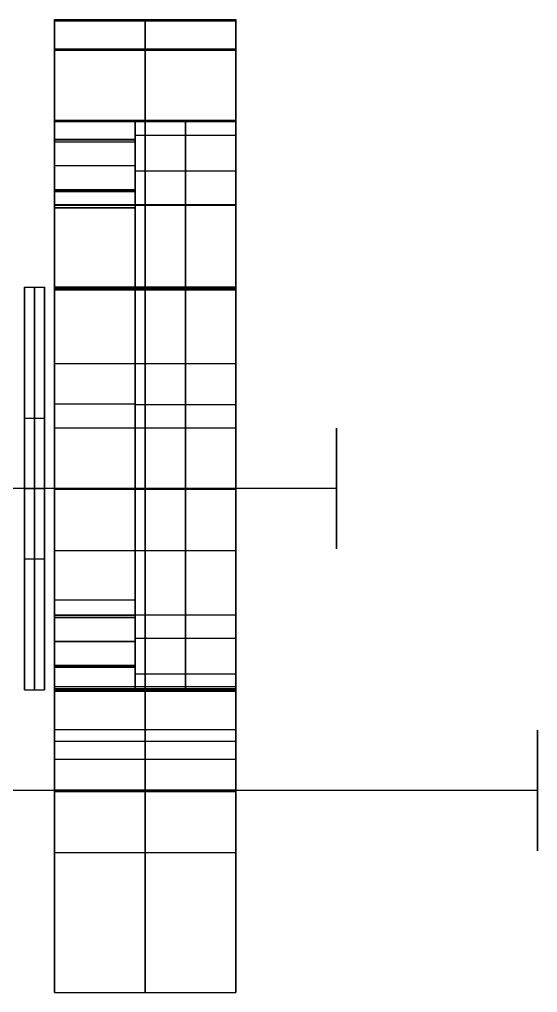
# Model space of a CAD drawing. Header units: millimetres. Extents: x -85 to 1059, y -155 to 155.
# Drawn here: x 1007.5 to 1059, y -50.1 to 46.6 of the extents above; entities that cross this region are included whole.
import ezdxf

# ---------------------------------------------------------------- set-up
doc = ezdxf.new("R2010")
doc.units = ezdxf.units.MM
doc.header["$MEASUREMENT"] = 0
doc.layers.add('Default', color=7, linetype='Continuous', true_color=0x000000)

msp = doc.modelspace()

# ---------------------------------------------------------------- linework, layer by layer
at = {"layer": 'Default'}
for p, q in [((1011, 46.54, 164.935), (1011, 27.904, 164.935)), ((1029, 46.54, 164.935), (1029, 36.565, 164.935)), ((1019, 27.903, 163.681), (1019, 36.565, 163.681)), ((1008, 20), (1008, 7)), ((1010, 20), (1010, 7)), ((1019, 8.343, 130.52), (1019, 8.343, 139.129)), ((1019, 8.343, 188.128), (1019, 8.343, 196.842)), ((1008, 0, -20), (1008, 0, -7)), ((1008, 0, 7), (1008, 0, 20)), ((1010, 0, -20), (1010, 0, -7)), ((1010, 0, 7), (1010, 0, 20)), ((1011, -1.739, 349.918), (1011, -1.739, 343.264)), ((1011, -1.739, 318.485), (1011, -1.739, 185.273)), ((1011, -1.739, 141.984), (1011, -1.739, 5.743)), ((1011, -1.739, -5.994), (1011, -1.739, -20.057)), ((1029, -1.739, 349.918), (1029, -1.739, 343.264)), ((1029, -1.739, 318.485), (1029, -1.739, 196.842)), ((1029, -1.739, 130.52), (1029, -1.739, 5.743)), ((1029, -1.739, -5.994), (1029, -1.739, -20.057)), ((1008, -7), (1008, -20)), ((1010, -7), (1010, -20)), ((1011, -11.06, 164.935), (1011, -30.042, 164.935)), ((1019, -19.879, 163.681), (1019, -11.06, 163.681)), ((1029, -19.879, 164.935), (1029, -30.042, 164.935))]:
    msp.add_line(p, q, dxfattribs=at)
for points, degree in [([(1011, 36.603, 120.243), (1011, 42.126, 120.243), (1011, 46.604, 124.721), (1011, 46.604, 130.243)], 3), ([(1011, 46.604, 130.243), (1020, 46.604, 130.243), (1029, 46.604, 130.243)], 2), ([(1011, 46.604, 130.243), (1011, 46.563, 152.451), (1011, 46.522, 174.658), (1011, 46.481, 196.865)], 3), ([(1011, 46.542, 163.554), (1020, 46.542, 163.554), (1029, 46.542, 163.554)], 2), ([(1011, 46.481, 196.865), (1020, 46.481, 196.865), (1029, 46.481, 196.865)], 2), ([(1011, 46.481, 196.865), (1011, 46.481, 202.388), (1011, 42.004, 206.867), (1011, 36.481, 206.867)], 3), ([(1020, 36.603, 120.243), (1020, 42.126, 120.243), (1020, 46.604, 124.721), (1020, 46.604, 130.243)], 3), ([(1020, 46.604, 130.243), (1020, 46.563, 152.451), (1020, 46.522, 174.658), (1020, 46.481, 196.865)], 3), ([(1020, 46.481, 196.865), (1020, 46.481, 202.388), (1020, 42.004, 206.867), (1020, 36.481, 206.867)], 3), ([(1029, 36.603, 120.243), (1029, 42.126, 120.243), (1029, 46.604, 124.721), (1029, 46.604, 130.243)], 3), ([(1029, 46.604, 130.243), (1029, 46.563, 152.451), (1029, 46.522, 174.658), (1029, 46.481, 196.865)], 3), ([(1029, 46.481, 196.865), (1029, 46.481, 202.388), (1029, 42.004, 206.867), (1029, 36.481, 206.867)], 3), ([(1011, 43.675, 123.172), (1020, 43.675, 123.172), (1029, 43.675, 123.172)], 2), ([(1011, 43.552, 203.937), (1020, 43.552, 203.937), (1029, 43.552, 203.937)], 2), ([(1011, 19.724, 120.311), (1011, 25.351, 120.288), (1011, 30.977, 120.266), (1011, 36.603, 120.243)], 3), ([(1011, 36.603, 120.243), (1020, 36.603, 120.243), (1029, 36.603, 120.243)], 2), ([(1011, 36.481, 206.867), (1020, 36.481, 206.867), (1029, 36.481, 206.867)], 2), ([(1011, 36.481, 206.867), (1011, 30.965, 206.871), (1011, 25.448, 206.876), (1011, 19.931, 206.881)], 3), ([(1019, 36.565, 191.842), (1019, 36.565, 194.604), (1019, 34.327, 196.842), (1019, 31.565, 196.842)], 3), ([(1019, 36.565, 191.842), (1024, 36.565, 191.842), (1029, 36.565, 191.842)], 2), ([(1019, 31.565, 130.52), (1019, 34.327, 130.52), (1019, 36.565, 132.758), (1019, 36.565, 135.52)], 3), ([(1019, 36.565, 135.52), (1024, 36.565, 135.52), (1029, 36.565, 135.52)], 2), ([(1019, 36.565, 135.52), (1019, 36.565, 154.294), (1019, 36.565, 173.068), (1019, 36.565, 191.842)], 3), ([(1019, 36.565, 163.681), (1024, 36.565, 163.681), (1029, 36.565, 163.681)], 2), ([(1020, 19.724, 120.311), (1020, 25.351, 120.288), (1020, 30.977, 120.266), (1020, 36.603, 120.243)], 3), ([(1020, 36.481, 206.867), (1020, 30.965, 206.871), (1020, 25.448, 206.876), (1020, 19.931, 206.881)], 3), ([(1024, 36.565, 191.842), (1024, 36.565, 194.604), (1024, 34.327, 196.842), (1024, 31.565, 196.842)], 3), ([(1024, 31.565, 130.52), (1024, 34.327, 130.52), (1024, 36.565, 132.758), (1024, 36.565, 135.52)], 3), ([(1024, 36.565, 135.52), (1024, 36.565, 154.294), (1024, 36.565, 173.068), (1024, 36.565, 191.842)], 3), ([(1029, 19.724, 120.311), (1029, 25.351, 120.288), (1029, 30.977, 120.266), (1029, 36.603, 120.243)], 3), ([(1029, 36.565, 191.842), (1029, 36.565, 194.604), (1029, 34.327, 196.842), (1029, 31.565, 196.842)], 3), ([(1029, 31.565, 130.52), (1029, 34.327, 130.52), (1029, 36.565, 132.758), (1029, 36.565, 135.52)], 3), ([(1029, 36.565, 135.52), (1029, 36.565, 154.294), (1029, 36.565, 173.068), (1029, 36.565, 191.842)], 3), ([(1029, 36.481, 206.867), (1029, 30.965, 206.871), (1029, 25.448, 206.876), (1029, 19.931, 206.881)], 3), ([(1019, 35.101, 195.378), (1024, 35.101, 195.378), (1029, 35.101, 195.378)], 2), ([(1019, 35.101, 131.984), (1024, 35.101, 131.984), (1029, 35.101, 131.984)], 2), ([(1011, 34.708, 182.03), (1015, 34.708, 182.03), (1019, 34.708, 182.03)], 2), ([(1011, 34.659, 192.03), (1011, 34.675, 188.696), (1011, 34.692, 185.363), (1011, 34.708, 182.03)], 3), ([(1011, 34.684, 187.03), (1015, 34.684, 187.03), (1019, 34.684, 187.03)], 2), ([(1011, 34.659, 192.03), (1015, 34.659, 192.03), (1019, 34.659, 192.03)], 2), ([(1011, 34.449, 144.757), (1015, 34.449, 144.757), (1019, 34.449, 144.757)], 2), ([(1011, 34.449, 144.757), (1011, 34.449, 141.424), (1011, 34.449, 138.091), (1011, 34.449, 134.757)], 3), ([(1011, 34.449, 134.757), (1015, 34.449, 134.757), (1019, 34.449, 134.757)], 2), ([(1011, 34.449, 139.757), (1015, 34.449, 139.757), (1019, 34.449, 139.757)], 2), ([(1019, 34.659, 192.03), (1019, 34.675, 188.696), (1019, 34.692, 185.363), (1019, 34.708, 182.03)], 3), ([(1019, 34.449, 144.757), (1019, 34.449, 139.757), (1019, 34.449, 134.757)], 2), ([(1011, 32.109, 179.53), (1015, 32.109, 179.53), (1019, 32.109, 179.53)], 2), ([(1011, 32.109, 194.53), (1015, 32.109, 194.53), (1019, 32.109, 194.53)], 2), ([(1011, 32.078, 147.257), (1015, 32.078, 147.257), (1019, 32.078, 147.257)], 2), ([(1011, 32.078, 132.257), (1015, 32.078, 132.257), (1019, 32.078, 132.257)], 2), ([(1019, 31.565, 196.842), (1024, 31.565, 196.842), (1029, 31.565, 196.842)], 2), ([(1019, 31.565, 196.842), (1019, 16.084, 196.842), (1019, 0.602, 196.842), (1019, -14.879, 196.842)], 3), ([(1019, -14.879, 130.52), (1019, 0.602, 130.52), (1019, 16.084, 130.52), (1019, 31.565, 130.52)], 3), ([(1019, 31.565, 130.52), (1024, 31.565, 130.52), (1029, 31.565, 130.52)], 2), ([(1024, 31.565, 196.842), (1024, 16.084, 196.842), (1024, 0.602, 196.842), (1024, -14.879, 196.842)], 3), ([(1024, -14.879, 130.52), (1024, 0.602, 130.52), (1024, 16.084, 130.52), (1024, 31.565, 130.52)], 3), ([(1029, 31.565, 196.842), (1029, 16.084, 196.842), (1029, 0.602, 196.842), (1029, -14.879, 196.842)], 3), ([(1029, -14.879, 130.52), (1029, 0.602, 130.52), (1029, 16.084, 130.52), (1029, 31.565, 130.52)], 3), ([(1011, 29.708, 144.757), (1015, 29.708, 144.757), (1019, 29.708, 144.757)], 2), ([(1011, 29.643, 134.757), (1011, 29.665, 138.091), (1011, 29.687, 141.424), (1011, 29.708, 144.757)], 3), ([(1011, 29.676, 139.757), (1015, 29.676, 139.757), (1019, 29.676, 139.757)], 2), ([(1011, 29.643, 134.757), (1015, 29.643, 134.757), (1019, 29.643, 134.757)], 2), ([(1011, 29.51, 182.03), (1015, 29.51, 182.03), (1019, 29.51, 182.03)], 2), ([(1011, 29.51, 182.03), (1011, 29.51, 185.363), (1011, 29.51, 188.696), (1011, 29.51, 192.03)], 3), ([(1011, 29.51, 192.03), (1015, 29.51, 192.03), (1019, 29.51, 192.03)], 2), ([(1011, 29.51, 187.03), (1015, 29.51, 187.03), (1019, 29.51, 187.03)], 2), ([(1019, 29.643, 134.757), (1019, 29.665, 138.091), (1019, 29.687, 141.424), (1019, 29.708, 144.757)], 3), ([(1019, 29.51, 182.03), (1019, 29.51, 187.03), (1019, 29.51, 192.03)], 2), ([(1011, 28.206, 206.874), (1020, 28.206, 206.874), (1029, 28.206, 206.874)], 2), ([(1011, 28.164, 120.277), (1020, 28.164, 120.277), (1029, 28.164, 120.277)], 2), ([(1011, 27.908, 168.628), (1015, 27.908, 168.628), (1019, 27.908, 168.628)], 2), ([(1011, 27.908, 168.628), (1011, 27.905, 165.295), (1011, 27.901, 161.962), (1011, 27.898, 158.629)], 3), ([(1011, 27.903, 163.629), (1015, 27.903, 163.629), (1019, 27.903, 163.629)], 2), ([(1011, 27.898, 158.629), (1015, 27.898, 158.629), (1019, 27.898, 158.629)], 2), ([(1019, 27.908, 168.628), (1019, 27.905, 165.295), (1019, 27.901, 161.962), (1019, 27.898, 158.629)], 3), ([(1008, 20), (1009, 20), (1010, 20)], 2), ([(1011, 19.931, 206.881), (1011, 19.966, 247.915), (1011, 20.001, 288.948), (1011, 20.037, 329.982)], 3), ([(1011, 20.037, 329.982), (1020, 20.037, 329.982), (1029, 20.037, 329.982)], 2), ([(1011, 19.984, 268.431), (1020, 19.984, 268.431), (1029, 19.984, 268.431)], 2), ([(1011, 19.931, -0.125), (1020, 19.931, -0.125), (1029, 19.931, -0.125)], 2), ([(1011, 19.931, -0.125), (1011, 19.862, 40.02), (1011, 19.793, 80.166), (1011, 19.724, 120.311)], 3), ([(1011, 19.931, 206.881), (1020, 19.931, 206.881), (1029, 19.931, 206.881)], 2), ([(1011, 19.828, 60.093), (1020, 19.828, 60.093), (1029, 19.828, 60.093)], 2), ([(1011, 19.724, 120.311), (1020, 19.724, 120.311), (1029, 19.724, 120.311)], 2), ([(1020, 19.931, 206.881), (1020, 19.966, 247.915), (1020, 20.001, 288.948), (1020, 20.037, 329.982)], 3), ([(1020, 19.931, -0.125), (1020, 19.862, 40.02), (1020, 19.793, 80.166), (1020, 19.724, 120.311)], 3), ([(1029, 19.931, 206.881), (1029, 19.966, 247.915), (1029, 20.001, 288.948), (1029, 20.037, 329.982)], 3), ([(1029, 19.931, -0.125), (1029, 19.862, 40.02), (1029, 19.793, 80.166), (1029, 19.724, 120.311)], 3), ([(1011, 12.431, 330.874), (1020, 12.431, 330.874), (1029, 12.431, 330.874)], 2), ([(1011, 8.419, 139.128), (1015, 8.419, 139.128), (1019, 8.419, 139.128)], 2), ([(1011, 8.419, 188.128), (1015, 8.419, 188.128), (1019, 8.419, 188.128)], 2), ([(1019, 8.343, 196.842), (1024, 8.343, 196.842), (1029, 8.343, 196.842)], 2), ([(1019, 8.343, 130.52), (1024, 8.343, 130.52), (1029, 8.343, 130.52)], 2), ([(1008, 7), (1009, 7), (1010, 7)], 2), ([(1011, 6.031, -0.126), (1020, 6.031, -0.126), (1029, 6.031, -0.126)], 2), ([(1039, 0, -6), (495.5, 0, -6), (-48, 0, -6)], 2), ([(1008, 0, 20), (1009, 0, 20), (1010, 0, 20)], 2), ([(1008, 0, 7), (1009, 0, 7), (1010, 0, 7)], 2), ([(1011, 0.037, 349.996), (1020, 0.037, 349.996), (1029, 0.037, 349.996)], 2), ([(1008, 0, -20), (1009, 0, -20), (1010, 0, -20)], 2), ([(1008, 0, -7), (1009, 0, -7), (1010, 0, -7)], 2), ([(1011, -0.069, -20.125), (1020, -0.069, -20.125), (1029, -0.069, -20.125)], 2), ([(1011, -0.069, 318.374), (1020, -0.069, 318.374), (1029, -0.069, 318.374)], 2), ([(1011, -0.069, 343.374), (1020, -0.069, 343.374), (1029, -0.069, 343.374)], 2), ([(1011, -0.069, -6.225), (1020, -0.069, -6.225), (1029, -0.069, -6.225)], 2), ([(1011, -0.069, 5.975), (1020, -0.069, 5.975), (1029, -0.069, 5.975)], 2), ([(1011, -6.169, -0.126), (1020, -6.169, -0.126), (1029, -6.169, -0.126)], 2), ([(1008, -7), (1009, -7), (1010, -7)], 2), ([(1011, -11.06, 158.629), (1015, -11.06, 158.629), (1019, -11.06, 158.629)], 2), ([(1011, -11.06, 158.629), (1011, -11.06, 161.962), (1011, -11.06, 165.295), (1011, -11.06, 168.628)], 3), ([(1011, -11.06, 168.628), (1015, -11.06, 168.628), (1019, -11.06, 168.628)], 2), ([(1011, -11.06, 163.629), (1015, -11.06, 163.629), (1019, -11.06, 163.629)], 2), ([(1019, -11.06, 158.629), (1019, -11.06, 161.962), (1019, -11.06, 165.295), (1019, -11.06, 168.628)], 3), ([(1011, -12.564, 182.03), (1015, -12.564, 182.03), (1019, -12.564, 182.03)], 2), ([(1011, -12.613, 192.03), (1011, -12.597, 188.696), (1011, -12.58, 185.363), (1011, -12.564, 182.03)], 3), ([(1011, -12.569, 330.874), (1020, -12.569, 330.874), (1029, -12.569, 330.874)], 2), ([(1019, -12.613, 192.03), (1019, -12.597, 188.696), (1019, -12.58, 185.363), (1019, -12.564, 182.03)], 3), ([(1011, -12.589, 187.03), (1015, -12.589, 187.03), (1019, -12.589, 187.03)], 2), ([(1011, -12.613, 192.03), (1015, -12.613, 192.03), (1019, -12.613, 192.03)], 2), ([(1011, -12.823, 144.757), (1015, -12.823, 144.757), (1019, -12.823, 144.757)], 2), ([(1011, -12.823, 144.757), (1011, -12.823, 141.424), (1011, -12.823, 138.091), (1011, -12.823, 134.757)], 3), ([(1011, -12.823, 134.757), (1015, -12.823, 134.757), (1019, -12.823, 134.757)], 2), ([(1011, -12.823, 139.757), (1015, -12.823, 139.757), (1019, -12.823, 139.757)], 2), ([(1019, -12.823, 144.757), (1019, -12.823, 141.424), (1019, -12.823, 138.091), (1019, -12.823, 134.757)], 3), ([(1011, -15.163, 179.53), (1015, -15.163, 179.53), (1019, -15.163, 179.53)], 2), ([(1011, -15.163, 194.53), (1015, -15.163, 194.53), (1019, -15.163, 194.53)], 2), ([(1011, -15.193, 147.257), (1015, -15.193, 147.257), (1019, -15.193, 147.257)], 2), ([(1011, -15.193, 132.257), (1015, -15.193, 132.257), (1019, -15.193, 132.257)], 2), ([(1019, -14.879, 196.842), (1024, -14.879, 196.842), (1029, -14.879, 196.842)], 2), ([(1019, -14.879, 196.842), (1019, -17.641, 196.842), (1019, -19.879, 194.604), (1019, -19.879, 191.842)], 3), ([(1019, -19.879, 135.52), (1019, -19.879, 132.758), (1019, -17.641, 130.52), (1019, -14.879, 130.52)], 3), ([(1019, -14.879, 130.52), (1024, -14.879, 130.52), (1029, -14.879, 130.52)], 2), ([(1024, -14.879, 196.842), (1024, -17.641, 196.842), (1024, -19.879, 194.604), (1024, -19.879, 191.842)], 3), ([(1024, -19.879, 135.52), (1024, -19.879, 132.758), (1024, -17.641, 130.52), (1024, -14.879, 130.52)], 3), ([(1029, -14.879, 196.842), (1029, -17.641, 196.842), (1029, -19.879, 194.604), (1029, -19.879, 191.842)], 3), ([(1029, -19.879, 135.52), (1029, -19.879, 132.758), (1029, -17.641, 130.52), (1029, -14.879, 130.52)], 3), ([(1011, -17.564, 144.757), (1015, -17.564, 144.757), (1019, -17.564, 144.757)], 2), ([(1011, -17.629, 134.757), (1011, -17.607, 138.091), (1011, -17.585, 141.424), (1011, -17.564, 144.757)], 3), ([(1011, -17.596, 139.757), (1015, -17.596, 139.757), (1019, -17.596, 139.757)], 2), ([(1011, -17.629, 134.757), (1015, -17.629, 134.757), (1019, -17.629, 134.757)], 2), ([(1011, -17.763, 182.03), (1015, -17.763, 182.03), (1019, -17.763, 182.03)], 2), ([(1011, -17.763, 182.03), (1011, -17.763, 185.363), (1011, -17.763, 188.696), (1011, -17.763, 192.03)], 3), ([(1011, -17.763, 192.03), (1015, -17.763, 192.03), (1019, -17.763, 192.03)], 2), ([(1011, -17.763, 187.03), (1015, -17.763, 187.03), (1019, -17.763, 187.03)], 2), ([(1019, -17.629, 134.757), (1019, -17.607, 138.091), (1019, -17.585, 141.424), (1019, -17.564, 144.757)], 3), ([(1019, -17.763, 182.03), (1019, -17.763, 185.363), (1019, -17.763, 188.696), (1019, -17.763, 192.03)], 3), ([(1019, -18.415, 195.378), (1024, -18.415, 195.378), (1029, -18.415, 195.378)], 2), ([(1019, -18.415, 131.984), (1024, -18.415, 131.984), (1029, -18.415, 131.984)], 2), ([(1008, -20), (1009, -20), (1010, -20)], 2), ([(1011, -29.956, 129.947), (1011, -29.956, 124.425), (1011, -25.187, 120.235), (1011, -19.664, 120.235)], 3), ([(1011, -19.664, 120.235), (1020, -19.664, 120.235), (1029, -19.664, 120.235)], 2), ([(1011, -19.664, 120.235), (1011, -19.799, 80.115), (1011, -19.934, 39.995), (1011, -20.069, -0.125)], 3), ([(1011, -19.866, 60.055), (1020, -19.866, 60.055), (1029, -19.866, 60.055)], 2), ([(1011, -19.963, 330.022), (1020, -19.963, 330.022), (1029, -19.963, 330.022)], 2), ([(1011, -19.963, 330.022), (1011, -20.026, 312.675), (1011, -20.089, 295.328), (1011, -20.153, 277.981)], 3), ([(1011, -20.058, 304.002), (1020, -20.058, 304.002), (1029, -20.058, 304.002)], 2), ([(1011, -20.069, -0.125), (1020, -20.069, -0.125), (1029, -20.069, -0.125)], 2), ([(1011, -20.153, 277.981), (1020, -20.153, 277.981), (1029, -20.153, 277.981)], 2), ([(1011, -20.153, 277.981), (1011, -23.453, 277.981), (1011, -26.754, 277.981), (1011, -30.054, 277.981)], 3), ([(1019, -19.879, 191.842), (1024, -19.879, 191.842), (1029, -19.879, 191.842)], 2), ([(1019, -19.879, 191.842), (1019, -19.879, 173.068), (1019, -19.879, 154.294), (1019, -19.879, 135.52)], 3), ([(1019, -19.879, 135.52), (1024, -19.879, 135.52), (1029, -19.879, 135.52)], 2), ([(1019, -19.879, 163.681), (1024, -19.879, 163.681), (1029, -19.879, 163.681)], 2), ([(1020, -29.956, 129.947), (1020, -29.956, 124.425), (1020, -25.187, 120.235), (1020, -19.664, 120.235)], 3), ([(1020, -19.664, 120.235), (1020, -19.799, 80.115), (1020, -19.934, 39.995), (1020, -20.069, -0.125)], 3), ([(1020, -19.963, 330.022), (1020, -20.026, 312.675), (1020, -20.089, 295.328), (1020, -20.153, 277.981)], 3), ([(1020, -20.153, 277.981), (1020, -23.453, 277.981), (1020, -26.754, 277.981), (1020, -30.054, 277.981)], 3), ([(1024, -19.879, 191.842), (1024, -19.879, 173.068), (1024, -19.879, 154.294), (1024, -19.879, 135.52)], 3), ([(1029, -29.956, 129.947), (1029, -29.956, 124.425), (1029, -25.187, 120.235), (1029, -19.664, 120.235)], 3), ([(1029, -19.664, 120.235), (1029, -19.799, 80.115), (1029, -19.934, 39.995), (1029, -20.069, -0.125)], 3), ([(1029, -19.879, 191.842), (1029, -19.879, 173.068), (1029, -19.879, 154.294), (1029, -19.879, 135.52)], 3), ([(1029, -19.963, 330.022), (1029, -20.026, 312.675), (1029, -20.089, 295.328), (1029, -20.153, 277.981)], 3), ([(1029, -20.153, 277.981), (1029, -23.453, 277.981), (1029, -26.754, 277.981), (1029, -30.054, 277.981)], 3), ([(1011, -23.955, 257.875), (1020, -23.955, 257.875), (1029, -23.955, 257.875)], 2), ([(1011, -23.955, 189.875), (1020, -23.955, 189.875), (1029, -23.955, 189.875)], 2), ([(1011, -25.103, 277.981), (1020, -25.103, 277.981), (1029, -25.103, 277.981)], 2), ([(1011, -26.881, 123.02), (1020, -26.881, 123.02), (1029, -26.881, 123.02)], 2), ([(1011, -30.054, 169.874), (1011, -30.022, 156.565), (1011, -29.989, 143.256), (1011, -29.956, 129.947)], 3), ([(1011, -29.956, 129.947), (1020, -29.956, 129.947), (1029, -29.956, 129.947)], 2), ([(1020, -30.054, 169.874), (1020, -30.022, 156.565), (1020, -29.989, 143.256), (1020, -29.956, 129.947)], 3), ([(1029, -30.054, 169.874), (1029, -30.022, 156.565), (1029, -29.989, 143.256), (1029, -29.956, 129.947)], 3), ([(1059, -30, 252), (515.5, -30, 252), (-28, -30, 252)], 2), ([(1059, -30, 184), (515.5, -30, 184), (-28, -30, 184)], 2), ([(1011, -30.005, 149.911), (1020, -30.005, 149.911), (1029, -30.005, 149.911)], 2), ([(1011, -30.054, 169.874), (1020, -30.054, 169.874), (1029, -30.054, 169.874)], 2), ([(1011, -30.054, 277.981), (1020, -30.054, 277.981), (1029, -30.054, 277.981)], 2), ([(1011, -30.055, 251.774), (1020, -30.055, 251.774), (1029, -30.055, 251.774)], 2), ([(1011, -30.055, 263.974), (1020, -30.055, 263.974), (1029, -30.055, 263.974)], 2), ([(1011, -30.055, 183.775), (1020, -30.055, 183.775), (1029, -30.055, 183.775)], 2), ([(1011, -30.055, 195.975), (1020, -30.055, 195.975), (1029, -30.055, 195.975)], 2), ([(1011, -30.11, 237.874), (1011, -30.11, 228.541), (1011, -30.11, 219.208), (1011, -30.11, 209.874)], 3), ([(1011, -30.11, 209.874), (1020, -30.11, 209.874), (1029, -30.11, 209.874)], 2), ([(1011, -30.11, 237.874), (1020, -30.11, 237.874), (1029, -30.11, 237.874)], 2), ([(1011, -30.11, 223.874), (1020, -30.11, 223.874), (1029, -30.11, 223.874)], 2), ([(1020, -30.11, 237.874), (1020, -30.11, 228.541), (1020, -30.11, 219.208), (1020, -30.11, 209.874)], 3), ([(1029, -30.11, 237.874), (1029, -30.11, 228.541), (1029, -30.11, 219.208), (1029, -30.11, 209.874)], 3), ([(1011, -36.155, 257.875), (1020, -36.155, 257.875), (1029, -36.155, 257.875)], 2), ([(1011, -36.155, 189.875), (1020, -36.155, 189.875), (1029, -36.155, 189.875)], 2), ([(1011, -50.082, 189.875), (1020, -50.082, 189.875), (1029, -50.082, 189.875)], 2), ([(1011, -50.082, 257.928), (1020, -50.082, 257.928), (1029, -50.082, 257.928)], 2)]:
    msp.add_open_spline(points, degree=degree, dxfattribs=at)
for points, knots in [([(1011, 34.708, 182.03), (1011, 34.708, 180.649), (1011, 33.49, 179.53), (1011, 32.109, 179.53), (1011, 30.728, 179.53), (1011, 29.51, 180.649), (1011, 29.51, 182.03)], [194.077216, 194.077216, 194.077216, 194.077216, 195.077216, 195.077216, 195.077216, 196.077216, 196.077216, 196.077216, 196.077216]), ([(1011, 29.51, 192.03), (1011, 29.51, 193.41), (1011, 30.728, 194.53), (1011, 32.109, 194.53), (1011, 33.49, 194.53), (1011, 34.659, 193.41), (1011, 34.659, 192.03)], [224.423216, 224.423216, 224.423216, 224.423216, 225.423216, 225.423216, 225.423216, 226.423216, 226.423216, 226.423216, 226.423216]), ([(1011, 29.708, 144.757), (1011, 29.708, 146.138), (1011, 30.698, 147.257), (1011, 32.078, 147.257), (1011, 33.459, 147.257), (1011, 34.449, 146.138), (1011, 34.449, 144.757)], [12, 12, 12, 12, 13, 13, 13, 14, 14, 14, 14]), ([(1011, 34.449, 134.757), (1011, 34.449, 133.377), (1011, 33.459, 132.257), (1011, 32.078, 132.257), (1011, 30.698, 132.257), (1011, 29.643, 133.377), (1011, 29.643, 134.757)], [42.346, 42.346, 42.346, 42.346, 43.346, 43.346, 43.346, 44.346, 44.346, 44.346, 44.346]), ([(1019, 34.708, 182.03), (1019, 34.708, 180.649), (1019, 33.49, 179.53), (1019, 32.109, 179.53), (1019, 30.728, 179.53), (1019, 29.51, 180.649), (1019, 29.51, 182.03)], [194.077216, 194.077216, 194.077216, 194.077216, 195.077216, 195.077216, 195.077216, 196.077216, 196.077216, 196.077216, 196.077216]), ([(1019, 29.51, 192.03), (1019, 29.51, 193.41), (1019, 30.728, 194.53), (1019, 32.109, 194.53), (1019, 33.49, 194.53), (1019, 34.659, 193.41), (1019, 34.659, 192.03)], [224.423216, 224.423216, 224.423216, 224.423216, 225.423216, 225.423216, 225.423216, 226.423216, 226.423216, 226.423216, 226.423216]), ([(1019, 29.708, 144.757), (1019, 29.708, 146.138), (1019, 30.698, 147.257), (1019, 32.078, 147.257), (1019, 33.459, 147.257), (1019, 34.449, 146.138), (1019, 34.449, 144.757)], [12, 12, 12, 12, 13, 13, 13, 14, 14, 14, 14]), ([(1019, 34.449, 134.757), (1019, 34.449, 133.377), (1019, 33.459, 132.257), (1019, 32.078, 132.257), (1019, 30.698, 132.257), (1019, 29.643, 133.377), (1019, 29.643, 134.757)], [42.346, 42.346, 42.346, 42.346, 43.346, 43.346, 43.346, 44.346, 44.346, 44.346, 44.346]), ([(1011, -11.06, 168.628), (1011, -11.06, 179.398), (1011, -2.35, 188.128), (1011, 8.419, 188.128), (1011, 19.189, 188.128), (1011, 27.908, 179.398), (1011, 27.908, 168.628)], [163.731201, 163.731201, 163.731201, 163.731201, 164.731201, 164.731201, 164.731201, 165.731201, 165.731201, 165.731201, 165.731201]), ([(1011, 27.898, 158.629), (1011, 27.898, 147.859), (1011, 19.189, 139.128), (1011, 8.419, 139.128), (1011, -2.35, 139.128), (1011, -11.06, 147.859), (1011, -11.06, 158.629)], [133.385201, 133.385201, 133.385201, 133.385201, 134.385201, 134.385201, 134.385201, 135.385201, 135.385201, 135.385201, 135.385201]), ([(1019, -11.06, 168.628), (1019, -11.06, 179.398), (1019, -2.35, 188.128), (1019, 8.419, 188.128), (1019, 19.189, 188.128), (1019, 27.908, 179.398), (1019, 27.908, 168.628)], [163.731201, 163.731201, 163.731201, 163.731201, 164.731201, 164.731201, 164.731201, 165.731201, 165.731201, 165.731201, 165.731201]), ([(1019, 27.898, 158.629), (1019, 27.898, 147.859), (1019, 19.189, 139.128), (1019, 8.419, 139.128), (1019, -2.35, 139.128), (1019, -11.06, 147.859), (1019, -11.06, 158.629)], [133.385201, 133.385201, 133.385201, 133.385201, 134.385201, 134.385201, 134.385201, 135.385201, 135.385201, 135.385201, 135.385201]), ([(1011, 20.037, 329.982), (1011, 20.037, 341.028), (1011, 11.082, 349.996), (1011, 0.037, 349.996), (1011, -11.009, 349.996), (1011, -19.963, 341.068), (1011, -19.963, 330.022)], [-179.586977, -179.586977, -179.586977, -179.586977, -178.586977, -178.586977, -178.586977, -177.586977, -177.586977, -177.586977, -177.586977]), ([(1011, -20.069, -0.125), (1011, -20.069, -11.171), (1011, -11.114, -20.125), (1011, -0.069, -20.125), (1011, 10.977, -20.125), (1011, 19.931, -11.171), (1011, 19.931, -0.125)], [-1157.53933, -1157.53933, -1157.53933, -1157.53933, -1156.53933, -1156.53933, -1156.53933, -1155.53933, -1155.53933, -1155.53933, -1155.53933]), ([(1020, 20.037, 329.982), (1020, 20.037, 341.028), (1020, 11.082, 349.996), (1020, 0.037, 349.996), (1020, -11.009, 349.996), (1020, -19.963, 341.068), (1020, -19.963, 330.022)], [-179.586977, -179.586977, -179.586977, -179.586977, -178.586977, -178.586977, -178.586977, -177.586977, -177.586977, -177.586977, -177.586977]), ([(1020, -20.069, -0.125), (1020, -20.069, -11.171), (1020, -11.114, -20.125), (1020, -0.069, -20.125), (1020, 10.977, -20.125), (1020, 19.931, -11.171), (1020, 19.931, -0.125)], [-1157.53933, -1157.53933, -1157.53933, -1157.53933, -1156.53933, -1156.53933, -1156.53933, -1155.53933, -1155.53933, -1155.53933, -1155.53933]), ([(1029, 20.037, 329.982), (1029, 20.037, 341.028), (1029, 11.082, 349.996), (1029, 0.037, 349.996), (1029, -11.009, 349.996), (1029, -19.963, 341.068), (1029, -19.963, 330.022)], [-179.586977, -179.586977, -179.586977, -179.586977, -178.586977, -178.586977, -178.586977, -177.586977, -177.586977, -177.586977, -177.586977]), ([(1029, -20.069, -0.125), (1029, -20.069, -11.171), (1029, -11.114, -20.125), (1029, -0.069, -20.125), (1029, 10.977, -20.125), (1029, 19.931, -11.171), (1029, 19.931, -0.125)], [-1157.53933, -1157.53933, -1157.53933, -1157.53933, -1156.53933, -1156.53933, -1156.53933, -1155.53933, -1155.53933, -1155.53933, -1155.53933]), ([(1011, 12.431, 330.874), (1011, 12.431, 323.971), (1011, 6.835, 318.374), (1011, -0.069, 318.374), (1011, -6.972, 318.374), (1011, -12.569, 323.971), (1011, -12.569, 330.874), (1011, -12.569, 337.778), (1011, -6.972, 343.374), (1011, -0.069, 343.374), (1011, 6.835, 343.374), (1011, 12.431, 337.778), (1011, 12.431, 330.874)], [0, 0, 0, 0, 1, 1, 1, 2, 2, 2, 3, 3, 3, 4, 4, 4, 4]), ([(1020, 12.431, 330.874), (1020, 12.431, 323.971), (1020, 6.835, 318.374), (1020, -0.069, 318.374), (1020, -6.972, 318.374), (1020, -12.569, 323.971), (1020, -12.569, 330.874), (1020, -12.569, 337.778), (1020, -6.972, 343.374), (1020, -0.069, 343.374), (1020, 6.835, 343.374), (1020, 12.431, 337.778), (1020, 12.431, 330.874)], [0, 0, 0, 0, 1, 1, 1, 2, 2, 2, 3, 3, 3, 4, 4, 4, 4]), ([(1029, 12.431, 330.874), (1029, 12.431, 323.971), (1029, 6.835, 318.374), (1029, -0.069, 318.374), (1029, -6.972, 318.374), (1029, -12.569, 323.971), (1029, -12.569, 330.874), (1029, -12.569, 337.778), (1029, -6.972, 343.374), (1029, -0.069, 343.374), (1029, 6.835, 343.374), (1029, 12.431, 337.778), (1029, 12.431, 330.874)], [0, 0, 0, 0, 1, 1, 1, 2, 2, 2, 3, 3, 3, 4, 4, 4, 4]), ([(1011, 6.031, -0.126), (1011, 6.031, -3.495), (1011, 3.3, -6.225), (1011, -0.069, -6.225), (1011, -3.438, -6.225), (1011, -6.169, -3.495), (1011, -6.169, -0.126), (1011, -6.169, 3.243), (1011, -3.438, 5.975), (1011, -0.069, 5.975), (1011, 3.3, 5.975), (1011, 6.031, 3.243), (1011, 6.031, -0.126)], [315.461912, 315.461912, 315.461912, 315.461912, 316.461912, 316.461912, 316.461912, 317.461912, 317.461912, 317.461912, 318.461912, 318.461912, 318.461912, 319.461912, 319.461912, 319.461912, 319.461912]), ([(1020, 6.031, -0.126), (1020, 6.031, -3.495), (1020, 3.3, -6.225), (1020, -0.069, -6.225), (1020, -3.438, -6.225), (1020, -6.169, -3.495), (1020, -6.169, -0.126), (1020, -6.169, 3.243), (1020, -3.438, 5.975), (1020, -0.069, 5.975), (1020, 3.3, 5.975), (1020, 6.031, 3.243), (1020, 6.031, -0.126)], [315.461912, 315.461912, 315.461912, 315.461912, 316.461912, 316.461912, 316.461912, 317.461912, 317.461912, 317.461912, 318.461912, 318.461912, 318.461912, 319.461912, 319.461912, 319.461912, 319.461912]), ([(1029, 6.031, -0.126), (1029, 6.031, -3.495), (1029, 3.3, -6.225), (1029, -0.069, -6.225), (1029, -3.438, -6.225), (1029, -6.169, -3.495), (1029, -6.169, -0.126), (1029, -6.169, 3.243), (1029, -3.438, 5.975), (1029, -0.069, 5.975), (1029, 3.3, 5.975), (1029, 6.031, 3.243), (1029, 6.031, -0.126)], [315.461912, 315.461912, 315.461912, 315.461912, 316.461912, 316.461912, 316.461912, 317.461912, 317.461912, 317.461912, 318.461912, 318.461912, 318.461912, 319.461912, 319.461912, 319.461912, 319.461912]), ([(1011, -12.564, 182.03), (1011, -12.564, 180.649), (1011, -13.782, 179.53), (1011, -15.163, 179.53), (1011, -16.544, 179.53), (1011, -17.763, 180.649), (1011, -17.763, 182.03)], [254.769561, 254.769561, 254.769561, 254.769561, 255.769561, 255.769561, 255.769561, 256.769561, 256.769561, 256.769561, 256.769561]), ([(1019, -12.564, 182.03), (1019, -12.564, 180.649), (1019, -13.782, 179.53), (1019, -15.163, 179.53), (1019, -16.544, 179.53), (1019, -17.763, 180.649), (1019, -17.763, 182.03)], [254.769561, 254.769561, 254.769561, 254.769561, 255.769561, 255.769561, 255.769561, 256.769561, 256.769561, 256.769561, 256.769561]), ([(1011, -17.763, 192.03), (1011, -17.763, 193.41), (1011, -16.544, 194.53), (1011, -15.163, 194.53), (1011, -13.782, 194.53), (1011, -12.613, 193.41), (1011, -12.613, 192.03)], [285.115561, 285.115561, 285.115561, 285.115561, 286.115561, 286.115561, 286.115561, 287.115561, 287.115561, 287.115561, 287.115561]), ([(1011, -17.564, 144.757), (1011, -17.564, 146.138), (1011, -16.574, 147.257), (1011, -15.193, 147.257), (1011, -13.813, 147.257), (1011, -12.823, 146.138), (1011, -12.823, 144.757)], [72.692597, 72.692597, 72.692597, 72.692597, 73.692597, 73.692597, 73.692597, 74.692597, 74.692597, 74.692597, 74.692597]), ([(1011, -12.823, 134.757), (1011, -12.823, 133.377), (1011, -13.813, 132.257), (1011, -15.193, 132.257), (1011, -16.574, 132.257), (1011, -17.629, 133.377), (1011, -17.629, 134.757)], [103.038597, 103.038597, 103.038597, 103.038597, 104.038597, 104.038597, 104.038597, 105.038597, 105.038597, 105.038597, 105.038597]), ([(1019, -17.763, 192.03), (1019, -17.763, 193.41), (1019, -16.544, 194.53), (1019, -15.163, 194.53), (1019, -13.782, 194.53), (1019, -12.613, 193.41), (1019, -12.613, 192.03)], [285.115561, 285.115561, 285.115561, 285.115561, 286.115561, 286.115561, 286.115561, 287.115561, 287.115561, 287.115561, 287.115561]), ([(1019, -17.564, 144.757), (1019, -17.564, 146.138), (1019, -16.574, 147.257), (1019, -15.193, 147.257), (1019, -13.813, 147.257), (1019, -12.823, 146.138), (1019, -12.823, 144.757)], [72.692597, 72.692597, 72.692597, 72.692597, 73.692597, 73.692597, 73.692597, 74.692597, 74.692597, 74.692597, 74.692597]), ([(1019, -12.823, 134.757), (1019, -12.823, 133.377), (1019, -13.813, 132.257), (1019, -15.193, 132.257), (1019, -16.574, 132.257), (1019, -17.629, 133.377), (1019, -17.629, 134.757)], [103.038597, 103.038597, 103.038597, 103.038597, 104.038597, 104.038597, 104.038597, 105.038597, 105.038597, 105.038597, 105.038597]), ([(1011, -23.955, 257.875), (1011, -23.955, 254.505), (1011, -26.686, 251.774), (1011, -30.055, 251.774), (1011, -33.424, 251.774), (1011, -36.155, 254.505), (1011, -36.155, 257.875), (1011, -36.155, 261.243), (1011, -33.424, 263.974), (1011, -30.055, 263.974), (1011, -26.686, 263.974), (1011, -23.955, 261.243), (1011, -23.955, 257.875)], [4, 4, 4, 4, 5, 5, 5, 6, 6, 6, 7, 7, 7, 8, 8, 8, 8]), ([(1011, -23.955, 189.875), (1011, -23.955, 186.506), (1011, -26.686, 183.775), (1011, -30.055, 183.775), (1011, -33.424, 183.775), (1011, -36.155, 186.506), (1011, -36.155, 189.875), (1011, -36.155, 193.244), (1011, -33.424, 195.975), (1011, -30.055, 195.975), (1011, -26.686, 195.975), (1011, -23.955, 193.244), (1011, -23.955, 189.875)], [8, 8, 8, 8, 9, 9, 9, 10, 10, 10, 11, 11, 11, 12, 12, 12, 12]), ([(1020, -23.955, 257.875), (1020, -23.955, 254.505), (1020, -26.686, 251.774), (1020, -30.055, 251.774), (1020, -33.424, 251.774), (1020, -36.155, 254.505), (1020, -36.155, 257.875), (1020, -36.155, 261.243), (1020, -33.424, 263.974), (1020, -30.055, 263.974), (1020, -26.686, 263.974), (1020, -23.955, 261.243), (1020, -23.955, 257.875)], [4, 4, 4, 4, 5, 5, 5, 6, 6, 6, 7, 7, 7, 8, 8, 8, 8]), ([(1020, -23.955, 189.875), (1020, -23.955, 186.506), (1020, -26.686, 183.775), (1020, -30.055, 183.775), (1020, -33.424, 183.775), (1020, -36.155, 186.506), (1020, -36.155, 189.875), (1020, -36.155, 193.244), (1020, -33.424, 195.975), (1020, -30.055, 195.975), (1020, -26.686, 195.975), (1020, -23.955, 193.244), (1020, -23.955, 189.875)], [8, 8, 8, 8, 9, 9, 9, 10, 10, 10, 11, 11, 11, 12, 12, 12, 12]), ([(1029, -23.955, 257.875), (1029, -23.955, 254.505), (1029, -26.686, 251.774), (1029, -30.055, 251.774), (1029, -33.424, 251.774), (1029, -36.155, 254.505), (1029, -36.155, 257.875), (1029, -36.155, 261.243), (1029, -33.424, 263.974), (1029, -30.055, 263.974), (1029, -26.686, 263.974), (1029, -23.955, 261.243), (1029, -23.955, 257.875)], [4, 4, 4, 4, 5, 5, 5, 6, 6, 6, 7, 7, 7, 8, 8, 8, 8]), ([(1029, -23.955, 189.875), (1029, -23.955, 186.506), (1029, -26.686, 183.775), (1029, -30.055, 183.775), (1029, -33.424, 183.775), (1029, -36.155, 186.506), (1029, -36.155, 189.875), (1029, -36.155, 193.244), (1029, -33.424, 195.975), (1029, -30.055, 195.975), (1029, -26.686, 195.975), (1029, -23.955, 193.244), (1029, -23.955, 189.875)], [8, 8, 8, 8, 9, 9, 9, 10, 10, 10, 11, 11, 11, 12, 12, 12, 12]), ([(1011, -30.11, 209.874), (1011, -41.046, 209.874), (1011, -50.082, 200.92), (1011, -50.082, 189.875), (1011, -50.082, 178.829), (1011, -41.1, 169.874), (1011, -30.054, 169.874)], [-1614.900598, -1614.900598, -1614.900598, -1614.900598, -1613.900598, -1613.900598, -1613.900598, -1612.900598, -1612.900598, -1612.900598, -1612.900598]), ([(1011, -30.054, 277.981), (1011, -41.1, 277.981), (1011, -50.082, 268.973), (1011, -50.082, 257.928), (1011, -50.082, 246.882), (1011, -41.046, 237.874), (1011, -30.11, 237.874)], [-2, -2, -2, -2, -1, -1, -1, 0, 0, 0, 0]), ([(1020, -30.11, 209.874), (1020, -41.046, 209.874), (1020, -50.082, 200.92), (1020, -50.082, 189.875), (1020, -50.082, 178.829), (1020, -41.1, 169.874), (1020, -30.054, 169.874)], [-1614.900598, -1614.900598, -1614.900598, -1614.900598, -1613.900598, -1613.900598, -1613.900598, -1612.900598, -1612.900598, -1612.900598, -1612.900598]), ([(1020, -30.054, 277.981), (1020, -41.1, 277.981), (1020, -50.082, 268.973), (1020, -50.082, 257.928), (1020, -50.082, 246.882), (1020, -41.046, 237.874), (1020, -30.11, 237.874)], [-2, -2, -2, -2, -1, -1, -1, 0, 0, 0, 0]), ([(1029, -30.11, 209.874), (1029, -41.046, 209.874), (1029, -50.082, 200.92), (1029, -50.082, 189.875), (1029, -50.082, 178.829), (1029, -41.1, 169.874), (1029, -30.054, 169.874)], [-1614.900598, -1614.900598, -1614.900598, -1614.900598, -1613.900598, -1613.900598, -1613.900598, -1612.900598, -1612.900598, -1612.900598, -1612.900598]), ([(1029, -30.054, 277.981), (1029, -41.1, 277.981), (1029, -50.082, 268.973), (1029, -50.082, 257.928), (1029, -50.082, 246.882), (1029, -41.046, 237.874), (1029, -30.11, 237.874)], [-2, -2, -2, -2, -1, -1, -1, 0, 0, 0, 0])]:
    msp.add_open_spline(points, degree=3, knots=knots, dxfattribs=at)
for points, knots in [([(1008, 0, 20), (1008, -20, 20), (1008, -20), (1008, -20, -20), (1008, 0, -20), (1008, 20, -20), (1008, 20), (1008, 20, 20), (1008, 0, 20)], [0, 0, 0, 31.415927, 31.415927, 62.831853, 62.831853, 94.24778, 94.24778, 125.663706, 125.663706, 125.663706]), ([(1009, 0, 20), (1009, -20, 20), (1009, -20), (1009, -20, -20), (1009, 0, -20), (1009, 20, -20), (1009, 20), (1009, 20, 20), (1009, 0, 20)], [0, 0, 0, 31.415927, 31.415927, 62.831853, 62.831853, 94.24778, 94.24778, 125.663706, 125.663706, 125.663706]), ([(1010, 0, 20), (1010, -20, 20), (1010, -20), (1010, -20, -20), (1010, 0, -20), (1010, 20, -20), (1010, 20), (1010, 20, 20), (1010, 0, 20)], [0, 0, 0, 31.415927, 31.415927, 62.831853, 62.831853, 94.24778, 94.24778, 125.663706, 125.663706, 125.663706]), ([(1008, 0, 7), (1008, -7, 7), (1008, -7), (1008, -7, -7), (1008, 0, -7), (1008, 7, -7), (1008, 7), (1008, 7, 7), (1008, 0, 7)], [0, 0, 0, 10.995574, 10.995574, 21.991149, 21.991149, 32.986723, 32.986723, 43.982297, 43.982297, 43.982297]), ([(1009, 0, 7), (1009, -7, 7), (1009, -7), (1009, -7, -7), (1009, 0, -7), (1009, 7, -7), (1009, 7), (1009, 7, 7), (1009, 0, 7)], [0, 0, 0, 10.995574, 10.995574, 21.991149, 21.991149, 32.986723, 32.986723, 43.982297, 43.982297, 43.982297]), ([(1010, 0, 7), (1010, -7, 7), (1010, -7), (1010, -7, -7), (1010, 0, -7), (1010, 7, -7), (1010, 7), (1010, 7, 7), (1010, 0, 7)], [0, 0, 0, 10.995574, 10.995574, 21.991149, 21.991149, 32.986723, 32.986723, 43.982297, 43.982297, 43.982297]), ([(1039, 0, -6), (1039, -6, -6), (1039, -6), (1039, -6, 6), (1039, 0, 6), (1039, 6, 6), (1039, 6), (1039, 6, -6), (1039, 0, -6)], [0, 0, 0, 9.424778, 9.424778, 18.849556, 18.849556, 28.274334, 28.274334, 37.699112, 37.699112, 37.699112]), ([(1059, -30, 252), (1059, -36, 252), (1059, -36, 258), (1059, -36, 264), (1059, -30, 264), (1059, -24, 264), (1059, -24, 258), (1059, -24, 252), (1059, -30, 252)], [0, 0, 0, 9.424778, 9.424778, 18.849556, 18.849556, 28.274334, 28.274334, 37.699112, 37.699112, 37.699112]), ([(1059, -30, 184), (1059, -36, 184), (1059, -36, 190), (1059, -36, 196), (1059, -30, 196), (1059, -24, 196), (1059, -24, 190), (1059, -24, 184), (1059, -30, 184)], [0, 0, 0, 9.424778, 9.424778, 18.849556, 18.849556, 28.274334, 28.274334, 37.699112, 37.699112, 37.699112])]:
    msp.add_rational_spline(points, [1, 0.707106781187, 1, 0.707106781187, 1, 0.707106781187, 1, 0.707106781187, 1], degree=2, knots=knots, dxfattribs=at)

doc.saveas('drawing.dxf')
